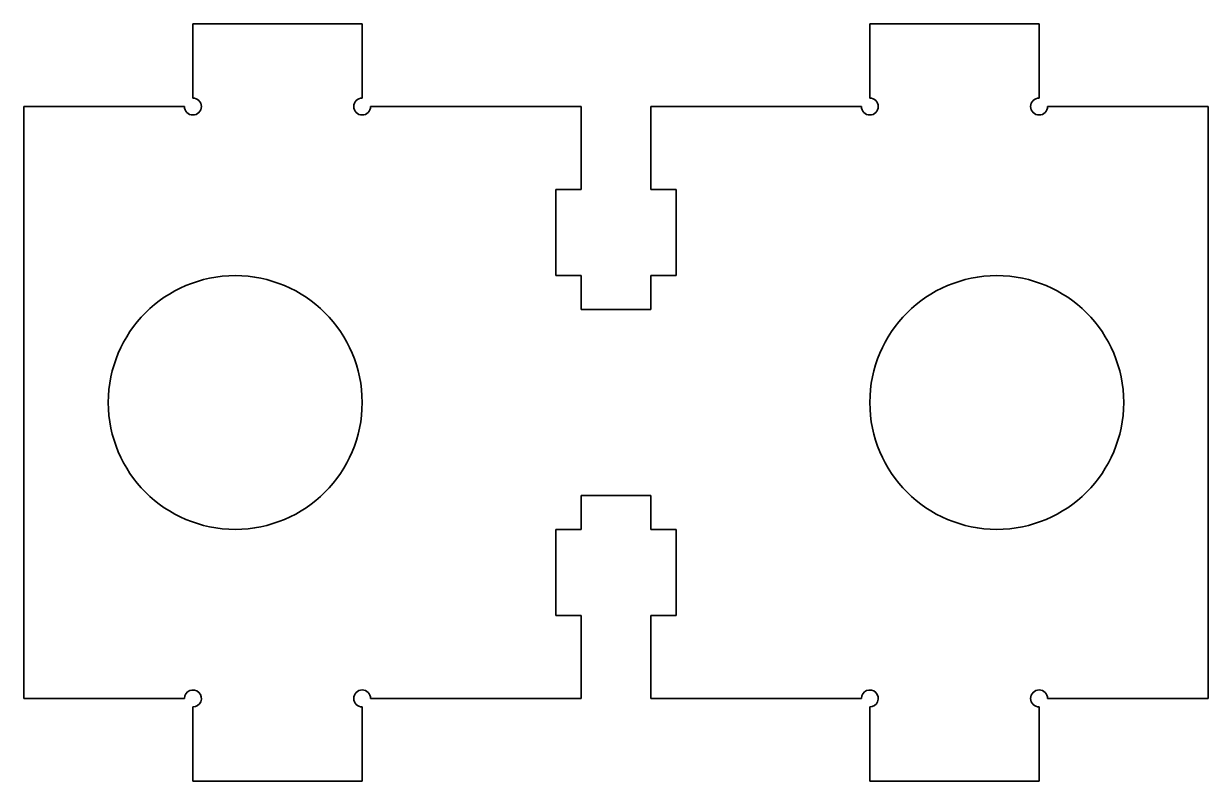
# Model space of a CAD drawing. Extents: x 70 to 140, y 126.1 to 170.9.
import ezdxf

# ---------------------------------------------------------------- set-up
doc = ezdxf.new("R2010")
doc.units = 0

msp = doc.modelspace()

# ---------------------------------------------------------------- linework, layer by layer
at = {"color": 7, "lineweight": 35, "ltscale": 0.25}
for p, q in [((80, 170.899994), (90, 170.899994)), ((130, 170.899994), (120, 170.899994)), ((80, 126.099998), (90, 126.099998)), ((130, 126.099998), (120, 126.099998))]:
    msp.add_line(p, q, dxfattribs=at)
at = {"color": 7, "lineweight": 35, "ltscale": 0.11}
for p, q in [((80, 166.5), (80, 170.899994)), ((90, 170.899994), (90, 166.5)), ((120, 170.899994), (120, 166.5)), ((130, 166.5), (130, 170.899994)), ((80, 130.5), (80, 126.099998)), ((90, 126.099998), (90, 130.5)), ((120, 126.099998), (120, 130.5)), ((130, 130.5), (130, 126.099998))]:
    msp.add_line(p, q, dxfattribs=at)
at = {"color": 7, "lineweight": 35, "ltscale": 0.2375}
for p, q in [((70, 166), (79.5, 166)), ((130.5, 166), (140, 166)), ((79.5, 131), (70, 131)), ((140, 131), (130.5, 131))]:
    msp.add_line(p, q, dxfattribs=at)
at = {"color": 7, "lineweight": 35}
for p, q in [((70, 131), (70, 166)), ((140, 166), (140, 131))]:
    msp.add_line(p, q, dxfattribs=at)
at = {"color": 7, "lineweight": 35, "ltscale": 0.31125}
for p, q in [((90.5, 166), (102.949997, 166)), ((107.050003, 166), (119.5, 166)), ((90.5, 131), (102.949997, 131)), ((107.050003, 131), (119.5, 131))]:
    msp.add_line(p, q, dxfattribs=at)
at = {"color": 7, "lineweight": 35, "ltscale": 0.1225}
for p, q in [((102.949997, 161.100006), (102.949997, 166)), ((107.050003, 166), (107.050003, 161.100006)), ((102.949997, 135.899994), (102.949997, 131)), ((107.050003, 131), (107.050003, 135.899994))]:
    msp.add_line(p, q, dxfattribs=at)
at = {"color": 7, "lineweight": 35, "ltscale": 0.1275}
for p, q in [((101.449997, 156), (101.449997, 161.100006)), ((108.550003, 161.100006), (108.550003, 156)), ((101.449997, 141), (101.449997, 135.899994)), ((108.550003, 135.899994), (108.550003, 141))]:
    msp.add_line(p, q, dxfattribs=at)
at = {"color": 7, "lineweight": 35, "ltscale": 0.0375}
for p, q in [((101.449997, 161.100006), (102.949997, 161.100006)), ((107.050003, 161.100006), (108.550003, 161.100006)), ((102.949997, 156), (101.449997, 156)), ((108.550003, 156), (107.050003, 156)), ((102.949997, 141), (101.449997, 141)), ((108.550003, 141), (107.050003, 141)), ((101.449997, 135.899994), (102.949997, 135.899994)), ((107.050003, 135.899994), (108.550003, 135.899994))]:
    msp.add_line(p, q, dxfattribs=at)
at = {"color": 7, "lineweight": 35, "ltscale": 0.05}
for p, q in [((102.949997, 154), (102.949997, 156)), ((107.050003, 156), (107.050003, 154)), ((102.949997, 143), (102.949997, 141)), ((107.050003, 141), (107.050003, 143))]:
    msp.add_line(p, q, dxfattribs=at)
at = {"color": 7, "lineweight": 35, "ltscale": 0.1025}
for p, q in [((107.050003, 154), (102.949997, 154)), ((107.050003, 143), (102.949997, 143))]:
    msp.add_line(p, q, dxfattribs=at)
at = {"color": 7, "lineweight": 35}
for centre in [(82.5, 148.5), (127.5, 148.5)]:
    msp.add_circle(centre, 7.5, dxfattribs=at)
for centre, start, end in [((80, 166), 180.000005, 90.000003), ((90, 166), 90.000003, 360), ((120, 166), 180.000005, 90.000003), ((130, 166), 90.000003, 360), ((80, 131), 269.999997, 180.000005), ((90, 131), 0, 269.999997), ((120, 131), 269.999997, 180.000005), ((130, 131), 0, 269.999997)]:
    msp.add_arc(centre, 0.5, start, end, dxfattribs=at)

doc.saveas('drawing.dxf')
